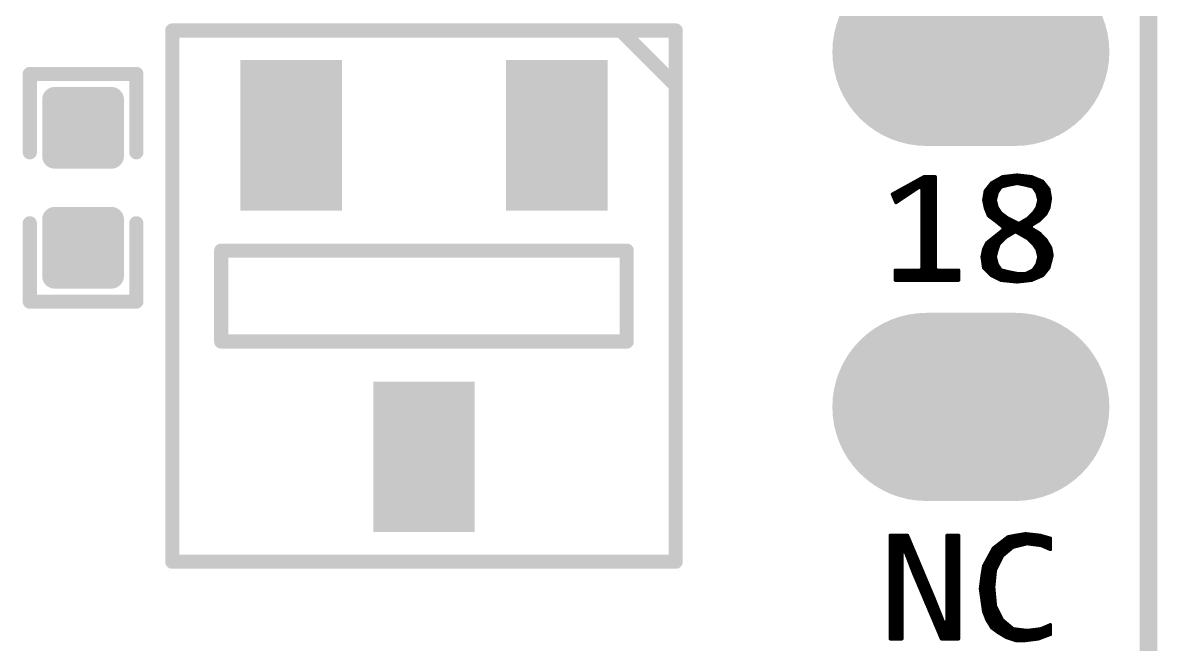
# Model space of a CAD drawing. Extents: x 138.1 to 180, y 20.3 to 82.2.
# Drawn here: x 163.06 to 171.18, y 32.5 to 36.94 of the extents above; entities that cross this region are included whole.
import ezdxf

# ---------------------------------------------------------------- set-up
doc = ezdxf.new("R2010")
doc.units = 0
doc.header["$MEASUREMENT"] = 0
doc.layers.get('0').update_dxf_attribs({"linetype": 'CONTINUOUS'})
doc.layers.add('SILKTOP_PHO', color=251, linetype='CONTINUOUS')

# ---------------------------------------------------------------- blocks, each defined once
blk = doc.blocks.new('ROUND_1')
at = {"const_width": 0.0127}
blk.add_lwpolyline([(-0.00635, 0, 1), (0.00635, 0, 1)], format="xyb", close=True, dxfattribs=at)
blk = doc.blocks.new('ROUND_33')
at = {"const_width": 0.0508}
blk.add_lwpolyline([(-0.0254, 0, 1), (0.0254, 0, 1)], format="xyb", close=True, dxfattribs=at)
blk = doc.blocks.new('RECTANGLE_233')
blk.add_solid([(0.363092, 0.538098), (0.363092, -0.538098), (-0.363092, 0.538098), (-0.363092, -0.538098)])
blk = doc.blocks.new('OBLONG_242')
at = {"const_width": 1.3462}
blk.add_lwpolyline([(0.3175, 0), (-0.3175, 0)], dxfattribs=at)
at = {"const_width": 0.6731}
for points in [[(-0.65405, 0, 1), (0.01905, 0, 1)], [(-0.01905, 0, 1), (0.65405, 0, 1)]]:
    blk.add_lwpolyline(points, format="xyb", close=True, dxfattribs=at)
blk = doc.blocks.new('ROUND_158')
at = {"const_width": 0.0889}
blk.add_lwpolyline([(-0.04445, 0, 1), (0.04445, 0, 1)], format="xyb", close=True, dxfattribs=at)

msp = doc.modelspace()

# ---------------------------------------------------------------- linework, layer by layer
for points, const_width in [([(171.1163, 26.2833), (171.1163, 63.1961)], 0.127), ([(163.2931, 35.9866), (163.2931, 36.393)], 0.1778), ([(163.2931, 36.393), (163.6995, 36.393)], 0.1778), ([(163.3185, 35.9866), (163.3185, 36.393)], 0.1778), ([(163.4963, 35.9866), (163.4963, 36.393)], 0.1778), ([(163.6741, 35.9866), (163.6741, 36.393)], 0.1778), ([(163.6995, 36.393), (163.6995, 35.9866)], 0.1778), ([(163.2931, 36.3069), (163.6995, 36.3069)], 0.1778), ([(163.2931, 36.1291), (163.6995, 36.1291)], 0.1778), ([(163.6995, 35.9866), (163.2931, 35.9866)], 0.1778), ([(163.2931, 35.1286), (163.2931, 35.535)], 0.1778), ([(163.2931, 35.535), (163.6995, 35.535)], 0.1778), ([(163.3185, 35.1286), (163.3185, 35.535)], 0.1778), ([(163.4963, 35.1286), (163.4963, 35.535)], 0.1778), ([(163.6741, 35.1286), (163.6741, 35.535)], 0.1778), ([(163.6995, 35.535), (163.6995, 35.1286)], 0.1778), ([(163.2931, 35.4179), (163.6995, 35.4179)], 0.1778), ([(163.2931, 35.2401), (163.6995, 35.2401)], 0.1778), ([(163.6995, 35.1286), (163.2931, 35.1286)], 0.1778)]:
    msp.add_lwpolyline(points, dxfattribs=dict(const_width=const_width))
at = {"layer": 'SILKTOP_PHO'}
for points, const_width in [([(171.1163, 26.2833), (171.1163, 63.1961)], 0.127), ([(164.1346, 36.886), (164.1346, 33.0862)], 0.1016), ([(167.7348, 36.886), (164.1346, 36.886)], 0.1016), ([(164.1346, 33.0862), (164.1346, 36.886)], 0.1016), ([(164.1346, 36.886), (167.7348, 36.886)], 0.1016), ([(167.3495, 36.8784), (167.7305, 36.4974)], 0.1016), ([(167.7348, 33.0862), (167.7348, 36.886)], 0.1016), ([(167.7348, 36.886), (167.7348, 33.0862)], 0.1016), ([(163.8773, 36.5751), (163.1153, 36.5751)], 0.1016), ([(163.1153, 36.5751), (163.1153, 36.0148)], 0.1016), ([(163.8773, 36.0148), (163.8773, 36.5751)], 0.1016), ([(169.5115, 35.8393), (169.2857, 35.7148)], 0.0254), ([(169.4145, 35.725), (169.4145, 35.7857)], 0.0254), ([(169.4399, 35.742), (169.4399, 35.7996)], 0.0254), ([(169.4653, 35.7588), (169.4653, 35.8136)], 0.0254), ([(169.4907, 35.7674), (169.4907, 35.8276)], 0.0254), ([(169.591, 35.8393), (169.5115, 35.8393)], 0.0254), ([(169.5161, 35.1004), (169.5161, 35.8393)], 0.0254), ([(169.5415, 35.1004), (169.5415, 35.8393)], 0.0254), ([(169.5669, 35.1004), (169.5669, 35.8393)], 0.0254), ([(169.591, 35.1832), (169.591, 35.8393)], 0.0254), ([(169.9944, 35.7943), (169.9502, 35.7389)], 0.0254), ([(170.0734, 35.8395), (169.9944, 35.7943)], 0.0254), ([(169.9987, 35.5418), (169.9987, 35.7969)], 0.0254), ([(170.0241, 35.6869), (170.0241, 35.8113)], 0.0254), ([(170.0495, 35.7494), (170.0495, 35.8258)], 0.0254), ([(170.0665, 35.7687), (170.1143, 35.7806)], 0.0254), ([(170.177, 35.851), (170.0734, 35.8395)], 0.0254), ([(170.0749, 35.7707), (170.0749, 35.8398)], 0.0254), ([(170.1003, 35.777), (170.1003, 35.8426)], 0.0254), ([(170.1143, 35.7806), (170.1148, 35.7808)], 0.0254), ([(170.1148, 35.7808), (170.1745, 35.7928)], 0.0254), ([(170.1257, 35.7829), (170.1257, 35.8454)], 0.0254), ([(170.1511, 35.788), (170.1511, 35.8482)], 0.0254), ([(170.1745, 35.7928), (170.1796, 35.7928)], 0.0254), ([(170.1765, 35.7928), (170.1765, 35.851)], 0.0254), ([(170.2812, 35.8395), (170.177, 35.851)], 0.0254), ([(170.1796, 35.7928), (170.2392, 35.7808)], 0.0254), ([(170.2019, 35.7882), (170.2019, 35.8482)], 0.0254), ([(170.2273, 35.7831), (170.2273, 35.8454)], 0.0254), ([(170.2392, 35.7808), (170.2397, 35.7806)], 0.0254), ([(170.2397, 35.7806), (170.2875, 35.7687)], 0.0254), ([(170.2527, 35.7773), (170.2527, 35.8426)], 0.0254), ([(170.2781, 35.7709), (170.2781, 35.8398)], 0.0254), ([(170.3601, 35.8057), (170.2812, 35.8395)], 0.0254), ([(170.3035, 35.7506), (170.3035, 35.8299)], 0.0254), ([(170.3289, 35.6904), (170.3289, 35.8189)], 0.0254), ([(170.3543, 35.5456), (170.3543, 35.808)], 0.0254), ([(170.4038, 35.7509), (170.3601, 35.8057)], 0.0254), ([(170.3797, 35.571), (170.3797, 35.7811)], 0.0254), ([(169.2857, 35.7148), (169.3109, 35.6559)], 0.0254), ([(169.2875, 35.7107), (169.2875, 35.7158)], 0.0254), ([(169.3109, 35.6559), (169.4772, 35.7669)], 0.0254), ([(169.3129, 35.6572), (169.3129, 35.7298)], 0.0254), ([(169.3383, 35.6742), (169.3383, 35.7438)], 0.0254), ([(169.3637, 35.6912), (169.3637, 35.7577)], 0.0254), ([(169.3891, 35.708), (169.3891, 35.7717)], 0.0254), ([(169.4772, 35.7669), (169.4971, 35.7562)], 0.0254), ([(169.4971, 35.7562), (169.4971, 35.1832)], 0.0254), ([(169.9502, 35.7389), (169.939, 35.6729)], 0.0254), ([(169.9479, 35.629), (169.9479, 35.7257)], 0.0254), ([(169.9733, 35.5609), (169.9733, 35.7681)], 0.0254), ([(170.0213, 35.6759), (170.0332, 35.7237)], 0.0254), ([(170.0332, 35.7237), (170.035, 35.7275)], 0.0254), ([(170.035, 35.7275), (170.0589, 35.7633)], 0.0254), ([(170.0589, 35.7633), (170.0665, 35.7687)], 0.0254), ([(170.2875, 35.7687), (170.2949, 35.7633)], 0.0254), ([(170.2949, 35.7633), (170.3187, 35.7275)], 0.0254), ([(170.3187, 35.7275), (170.3205, 35.7237)], 0.0254), ([(170.3205, 35.7237), (170.3325, 35.6759)], 0.0254), ([(170.4148, 35.6846), (170.4038, 35.7509)], 0.0254), ([(170.4051, 35.6264), (170.4051, 35.743)], 0.0254), ([(169.939, 35.6729), (169.9504, 35.6168)], 0.0254), ([(169.9504, 35.6168), (169.9725, 35.5614)], 0.0254), ([(170.0213, 35.6696), (170.0213, 35.6759)], 0.0254), ([(170.0332, 35.6218), (170.0213, 35.6696)], 0.0254), ([(170.0241, 35.5223), (170.0241, 35.6587)], 0.0254), ([(170.035, 35.618), (170.0332, 35.6218)], 0.0254), ([(170.0589, 35.5822), (170.035, 35.618)], 0.0254), ([(170.3187, 35.618), (170.2949, 35.5822)], 0.0254), ([(170.3205, 35.6218), (170.3187, 35.618)], 0.0254), ([(170.3325, 35.6696), (170.3205, 35.6218)], 0.0254), ([(170.3289, 35.5233), (170.3289, 35.6551)], 0.0254), ([(170.3325, 35.6759), (170.3325, 35.6696)], 0.0254), ([(170.3815, 35.5728), (170.4036, 35.617)], 0.0254), ([(170.4036, 35.617), (170.4148, 35.6846)], 0.0254), ([(163.1153, 34.9465), (163.1153, 35.5068)], 0.1016), ([(163.8773, 35.5068), (163.8773, 34.9465)], 0.1016), ([(169.9725, 35.5614), (170.0175, 35.5276)], 0.0254), ([(170.0495, 35.502), (170.0495, 35.5962)], 0.0254), ([(170.0619, 35.5789), (170.0589, 35.5822)], 0.0254), ([(170.1097, 35.5431), (170.0619, 35.5789)], 0.0254), ([(170.0749, 35.4816), (170.0749, 35.5693)], 0.0254), ([(170.1003, 35.41), (170.1003, 35.5502)], 0.0254), ([(170.1115, 35.5421), (170.1097, 35.5431)], 0.0254), ([(170.1831, 35.5063), (170.1115, 35.5421)], 0.0254), ([(170.1257, 35.4252), (170.1257, 35.535)], 0.0254), ([(170.255, 35.5423), (170.1953, 35.5065)], 0.0254), ([(170.2527, 35.3986), (170.2527, 35.5411)], 0.0254), ([(170.2575, 35.5444), (170.255, 35.5423)], 0.0254), ([(170.2933, 35.5802), (170.2575, 35.5444)], 0.0254), ([(170.2781, 35.4928), (170.2781, 35.5649)], 0.0254), ([(170.2949, 35.5822), (170.2933, 35.5802)], 0.0254), ([(170.3035, 35.5081), (170.3035, 35.5949)], 0.0254), ([(170.3363, 35.5276), (170.3815, 35.5728)], 0.0254), ([(170.0774, 35.4598), (169.9601, 35.3661)], 0.0254), ([(170.0175, 35.5276), (170.0178, 35.5274)], 0.0254), ([(170.0178, 35.5274), (170.0774, 35.4796)], 0.0254), ([(170.0749, 35.3856), (170.0749, 35.4578)], 0.0254), ([(170.0774, 35.4796), (170.0774, 35.4598)], 0.0254), ([(170.1511, 35.4405), (170.1511, 35.5223)], 0.0254), ([(170.1765, 35.442), (170.1765, 35.5096)], 0.0254), ([(170.1953, 35.5065), (170.1831, 35.5063)], 0.0254), ([(170.2019, 35.4275), (170.2019, 35.5106)], 0.0254), ([(170.2273, 35.4131), (170.2273, 35.5258)], 0.0254), ([(170.2778, 35.4926), (170.3363, 35.5276)], 0.0254), ([(170.2778, 35.4707), (170.2778, 35.4926)], 0.0254), ([(170.3363, 35.4359), (170.2778, 35.4707)], 0.0254), ([(170.2781, 35.3747), (170.2781, 35.4707)], 0.0254), ([(170.3035, 35.3447), (170.3035, 35.4555)], 0.0254), ([(169.9733, 35.154), (169.9733, 35.3765)], 0.0254), ([(169.9987, 35.1314), (169.9987, 35.3968)], 0.0254), ([(170.0241, 35.281), (170.0241, 35.4171)], 0.0254), ([(170.0485, 35.3595), (170.0962, 35.4072)], 0.0254), ([(170.0495, 35.3602), (170.0495, 35.4374)], 0.0254), ([(170.0962, 35.4072), (170.0988, 35.409)], 0.0254), ([(170.0988, 35.409), (170.1585, 35.4448)], 0.0254), ([(170.1585, 35.4448), (170.1714, 35.4451)], 0.0254), ([(170.1714, 35.4451), (170.255, 35.3973)], 0.0254), ([(170.255, 35.3973), (170.2575, 35.3953)], 0.0254), ([(170.2575, 35.3953), (170.2933, 35.3595)], 0.0254), ([(170.3289, 35.2845), (170.3289, 35.4402)], 0.0254), ([(170.3817, 35.3902), (170.3363, 35.4359)], 0.0254), ([(170.3543, 35.1314), (170.3543, 35.4176)], 0.0254), ([(170.3797, 35.1585), (170.3797, 35.3922)], 0.0254), ([(170.4158, 35.3338), (170.3817, 35.3902)], 0.0254), ([(164.4846, 35.3112), (164.4846, 34.661)], 0.1016), ([(167.3848, 35.3112), (164.4846, 35.3112)], 0.1016), ([(167.3848, 34.661), (167.3848, 35.3112)], 0.1016), ([(169.9383, 35.3224), (169.9271, 35.2665)], 0.0254), ([(169.9601, 35.3661), (169.9383, 35.3224)], 0.0254), ([(169.9479, 35.1794), (169.9479, 35.3414)], 0.0254), ([(170.0213, 35.2698), (170.0332, 35.3176)], 0.0254), ([(170.0332, 35.3176), (170.0335, 35.3186)], 0.0254), ([(170.0335, 35.3186), (170.0454, 35.3544)], 0.0254), ([(170.0454, 35.3544), (170.0485, 35.3595)], 0.0254), ([(170.2933, 35.3595), (170.2949, 35.3574)], 0.0254), ([(170.2949, 35.3574), (170.3187, 35.3216)], 0.0254), ([(170.3187, 35.3216), (170.3205, 35.3176)], 0.0254), ([(170.3205, 35.3176), (170.3325, 35.2698)], 0.0254), ([(170.4051, 35.1931), (170.4051, 35.3513)], 0.0254), ([(170.4267, 35.2789), (170.4158, 35.3338)], 0.0254), ([(169.9271, 35.2665), (169.9383, 35.1893)], 0.0254), ([(170.0213, 35.2637), (170.0213, 35.2698)], 0.0254), ([(170.0332, 35.216), (170.0213, 35.2637)], 0.0254), ([(170.0241, 35.1187), (170.0241, 35.2525)], 0.0254), ([(170.035, 35.2119), (170.0332, 35.216)], 0.0254), ([(170.0589, 35.1761), (170.035, 35.2119)], 0.0254), ([(170.3187, 35.2119), (170.2949, 35.1761)], 0.0254), ([(170.3205, 35.216), (170.3187, 35.2119)], 0.0254), ([(170.3325, 35.2637), (170.3205, 35.216)], 0.0254), ([(170.3289, 35.1204), (170.3289, 35.2492)], 0.0254), ([(170.3325, 35.2698), (170.3325, 35.2637)], 0.0254), ([(170.4041, 35.189), (170.4267, 35.2789)], 0.0254), ([(169.4844, 35.1705), (169.306, 35.1705)], 0.0254), ([(169.306, 35.1705), (169.306, 35.1004)], 0.0254), ([(169.3129, 35.1004), (169.3129, 35.1705)], 0.0254), ([(169.3383, 35.1004), (169.3383, 35.1705)], 0.0254), ([(169.3637, 35.1004), (169.3637, 35.1705)], 0.0254), ([(169.3891, 35.1004), (169.3891, 35.1705)], 0.0254), ([(169.4145, 35.1004), (169.4145, 35.1705)], 0.0254), ([(169.4399, 35.1004), (169.4399, 35.1705)], 0.0254), ([(169.4653, 35.1004), (169.4653, 35.1705)], 0.0254), ([(169.4971, 35.1832), (169.4844, 35.1705)], 0.0254), ([(169.4907, 35.1004), (169.4907, 35.1723)], 0.0254), ([(169.6037, 35.1705), (169.591, 35.1832)], 0.0254), ([(169.5923, 35.1004), (169.5923, 35.1779)], 0.0254), ([(169.7582, 35.1705), (169.6037, 35.1705)], 0.0254), ([(169.6177, 35.1004), (169.6177, 35.1705)], 0.0254), ([(169.6431, 35.1004), (169.6431, 35.1705)], 0.0254), ([(169.6685, 35.1004), (169.6685, 35.1705)], 0.0254), ([(169.6939, 35.1004), (169.6939, 35.1705)], 0.0254), ([(169.7193, 35.1004), (169.7193, 35.1705)], 0.0254), ([(169.7447, 35.1004), (169.7447, 35.1705)], 0.0254), ([(169.7582, 35.1004), (169.7582, 35.1705)], 0.0254), ([(169.9383, 35.1893), (169.9934, 35.1339)], 0.0254), ([(169.9934, 35.1339), (170.0612, 35.1001)], 0.0254), ([(170.0495, 35.106), (170.0495, 35.1903)], 0.0254), ([(170.0665, 35.171), (170.0589, 35.1761)], 0.0254), ([(170.1143, 35.1591), (170.0665, 35.171)], 0.0254), ([(170.0749, 35.0986), (170.0749, 35.1687)], 0.0254), ([(170.1003, 35.0961), (170.1003, 35.1624)], 0.0254), ([(170.1148, 35.1588), (170.1143, 35.1591)], 0.0254), ([(170.1745, 35.1469), (170.1148, 35.1588)], 0.0254), ([(170.1257, 35.0935), (170.1257, 35.1565)], 0.0254), ([(170.1511, 35.091), (170.1511, 35.1514)], 0.0254), ([(170.177, 35.1466), (170.1745, 35.1469)], 0.0254), ([(170.1765, 35.0884), (170.1765, 35.1466)], 0.0254), ([(170.2367, 35.1466), (170.177, 35.1466)], 0.0254), ([(170.2019, 35.0912), (170.2019, 35.1466)], 0.0254), ([(170.2273, 35.094), (170.2273, 35.1466)], 0.0254), ([(170.2423, 35.1479), (170.2367, 35.1466)], 0.0254), ([(170.29, 35.1718), (170.2423, 35.1479)], 0.0254), ([(170.2527, 35.0968), (170.2527, 35.1532)], 0.0254), ([(170.2781, 35.0999), (170.2781, 35.1659)], 0.0254), ([(170.2812, 35.1001), (170.3601, 35.1339)], 0.0254), ([(170.2949, 35.1761), (170.29, 35.1718)], 0.0254), ([(170.3035, 35.1098), (170.3035, 35.189)], 0.0254), ([(170.3601, 35.1339), (170.4041, 35.189)], 0.0254), ([(169.306, 35.1004), (169.7582, 35.1004)], 0.0254), ([(170.0612, 35.1001), (170.1768, 35.0884)], 0.0254), ([(170.1768, 35.0884), (170.2812, 35.1001)], 0.0254), ([(163.8773, 34.9465), (163.1153, 34.9465)], 0.1016), ([(164.4846, 34.661), (167.3848, 34.661)], 0.1016), ([(169.3924, 33.2739), (169.2702, 33.2739)], 0.0254), ([(169.2702, 33.2739), (169.2702, 32.535)], 0.0254), ([(169.2875, 32.535), (169.2875, 33.2739)], 0.0254), ([(169.3129, 32.535), (169.3129, 33.2739)], 0.0254), ([(169.3383, 32.535), (169.3383, 33.2739)], 0.0254), ([(169.3637, 33.1677), (169.3637, 33.2739)], 0.0254), ([(169.3891, 33.1278), (169.3891, 33.2739)], 0.0254), ([(169.5801, 32.8278), (169.3924, 33.2739)], 0.0254), ([(169.7582, 33.2739), (169.6761, 33.2739)], 0.0254), ([(169.6761, 33.2739), (169.6761, 32.6536)], 0.0254), ([(169.6939, 32.535), (169.6939, 33.2739)], 0.0254), ([(169.7193, 32.535), (169.7193, 33.2739)], 0.0254), ([(169.7447, 32.535), (169.7447, 33.2739)], 0.0254), ([(169.7582, 32.535), (169.7582, 33.2739)], 0.0254), ([(170.1107, 33.2627), (170.0076, 33.1824)], 0.0254), ([(170.1674, 33.2739), (170.1107, 33.2627)], 0.0254), ([(170.1257, 33.1728), (170.1257, 33.2657)], 0.0254), ([(170.1511, 33.1916), (170.1511, 33.2708)], 0.0254), ([(170.237, 33.2856), (170.1674, 33.2739)], 0.0254), ([(170.1765, 33.1979), (170.1765, 33.2754)], 0.0254), ([(170.2019, 33.2043), (170.2019, 33.2797)], 0.0254), ([(170.2273, 33.2106), (170.2273, 33.284)], 0.0254), ([(170.3416, 33.2739), (170.237, 33.2856)], 0.0254), ([(170.2527, 33.2152), (170.2527, 33.2838)], 0.0254), ([(170.2781, 33.2119), (170.2781, 33.281)], 0.0254), ([(170.3035, 33.2088), (170.3035, 33.2782)], 0.0254), ([(170.3289, 33.2055), (170.3289, 33.2754)], 0.0254), ([(170.415, 33.253), (170.3416, 33.2739)], 0.0254), ([(170.3543, 33.2005), (170.3543, 33.2703)], 0.0254), ([(170.3797, 33.1895), (170.3797, 33.2629)], 0.0254), ([(169.4145, 33.0618), (169.4145, 33.2213)], 0.0254), ([(170.0076, 33.1824), (169.9383, 33.0554)], 0.0254), ([(170.0241, 33.0331), (170.0241, 33.1954)], 0.0254), ([(170.0495, 33.0839), (170.0495, 33.2149)], 0.0254), ([(170.0734, 33.1291), (170.145, 33.1888)], 0.0254), ([(170.0749, 33.1304), (170.0749, 33.2348)], 0.0254), ([(170.1003, 33.1514), (170.1003, 33.2546)], 0.0254), ([(170.145, 33.1888), (170.1501, 33.1913)], 0.0254), ([(170.1501, 33.1913), (170.2456, 33.2152)], 0.0254), ([(170.2456, 33.2152), (170.2502, 33.2154)], 0.0254), ([(170.2502, 33.2154), (170.3457, 33.2035)], 0.0254), ([(170.3457, 33.2035), (170.3492, 33.2025)], 0.0254), ([(170.3492, 33.2025), (170.415, 33.1743)], 0.0254), ([(170.4051, 33.1786), (170.4051, 33.2558)], 0.0254), ([(170.415, 33.1743), (170.415, 33.253)], 0.0254), ([(164.1346, 33.0862), (167.7348, 33.0862)], 0.1016), ([(167.7348, 33.0862), (164.1346, 33.0862)], 0.1016), ([(169.3523, 33.155), (169.3769, 33.1596)], 0.0254), ([(169.3523, 32.535), (169.3523, 33.155)], 0.0254), ([(169.3769, 33.1596), (169.4366, 33.0046)], 0.0254), ([(169.4399, 32.9965), (169.4399, 33.1608)], 0.0254), ([(169.4653, 32.9368), (169.4653, 33.1006)], 0.0254), ([(169.9733, 32.6516), (169.9733, 33.1194)], 0.0254), ([(169.9987, 32.6122), (169.9987, 33.1659)], 0.0254), ([(170.0223, 33.0295), (170.0701, 33.125)], 0.0254), ([(170.0701, 33.125), (170.0734, 33.1291)], 0.0254), ([(169.4907, 32.8771), (169.4907, 33.0402)], 0.0254), ([(169.9383, 33.0554), (169.9268, 32.9861)], 0.0254), ([(169.9479, 32.7052), (169.9479, 33.073)], 0.0254), ([(170.0091, 32.9056), (170.0211, 33.0249)], 0.0254), ([(170.0211, 33.0249), (170.0223, 33.0295)], 0.0254), ([(169.4366, 33.0046), (169.636, 32.535)], 0.0254), ([(169.5161, 32.8174), (169.5161, 32.98)], 0.0254), ([(169.9268, 32.9861), (169.9151, 32.8926)], 0.0254), ([(169.9225, 32.8408), (169.9225, 32.9515)], 0.0254), ([(169.5415, 32.7575), (169.5415, 32.9195)], 0.0254), ([(169.5669, 32.6978), (169.5669, 32.8593)], 0.0254), ([(169.9151, 32.8926), (169.9385, 32.7285)], 0.0254), ([(170.0091, 32.9043), (170.0091, 32.9056)], 0.0254), ([(170.0091, 32.9033), (170.0091, 32.9043)], 0.0254), ([(170.0211, 32.772), (170.0091, 32.9033)], 0.0254), ([(169.6517, 32.649), (169.5801, 32.8278)], 0.0254), ([(169.5923, 32.6381), (169.5923, 32.7974)], 0.0254), ([(169.6177, 32.5782), (169.6177, 32.7339)], 0.0254), ([(169.9385, 32.7285), (169.9614, 32.6711)], 0.0254), ([(170.0223, 32.7674), (170.0211, 32.772)], 0.0254), ([(170.0701, 32.6719), (170.0223, 32.7674)], 0.0254), ([(170.0241, 32.5931), (170.0241, 32.7638)], 0.0254), ([(170.0495, 32.5754), (170.0495, 32.713)], 0.0254), ([(169.6431, 32.535), (169.6431, 32.6704)], 0.0254), ([(169.6761, 32.6536), (169.6517, 32.649)], 0.0254), ([(169.6685, 32.535), (169.6685, 32.6419)], 0.0254), ([(169.9614, 32.6711), (169.9954, 32.6145)], 0.0254), ([(169.9954, 32.6145), (170.0409, 32.5807)], 0.0254), ([(170.0734, 32.6678), (170.0701, 32.6719)], 0.0254), ([(170.145, 32.6081), (170.0734, 32.6678)], 0.0254), ([(170.0749, 32.5601), (170.0749, 32.6663)], 0.0254), ([(170.1003, 32.5454), (170.1003, 32.6452)], 0.0254), ([(170.1257, 32.5368), (170.1257, 32.6241)], 0.0254), ([(170.415, 32.6343), (170.3492, 32.6061)], 0.0254), ([(170.3797, 32.5538), (170.3797, 32.6193)], 0.0254), ([(170.4051, 32.5632), (170.4051, 32.6302)], 0.0254), ([(170.415, 32.567), (170.415, 32.6343)], 0.0254), ([(169.2702, 32.535), (169.3523, 32.535)], 0.0254), ([(169.636, 32.535), (169.7582, 32.535)], 0.0254), ([(170.0409, 32.5807), (170.0988, 32.5459)], 0.0254), ([(170.0988, 32.5459), (170.1671, 32.523)], 0.0254), ([(170.1514, 32.6051), (170.145, 32.6081)], 0.0254), ([(170.1511, 32.5284), (170.1511, 32.6053)], 0.0254), ([(170.2471, 32.5931), (170.1514, 32.6051)], 0.0254), ([(170.1765, 32.523), (170.1765, 32.602)], 0.0254), ([(170.2019, 32.523), (170.2019, 32.599)], 0.0254), ([(170.2273, 32.523), (170.2273, 32.5957)], 0.0254), ([(170.2359, 32.523), (170.3292, 32.5347)], 0.0254), ([(170.2502, 32.5931), (170.2471, 32.5931)], 0.0254), ([(170.3457, 32.6051), (170.2502, 32.5931)], 0.0254), ([(170.2527, 32.5251), (170.2527, 32.5937)], 0.0254), ([(170.2781, 32.5284), (170.2781, 32.5967)], 0.0254), ([(170.3035, 32.5314), (170.3035, 32.6)], 0.0254), ([(170.3289, 32.5347), (170.3289, 32.6031)], 0.0254), ([(170.3292, 32.5347), (170.415, 32.567)], 0.0254), ([(170.3492, 32.6061), (170.3457, 32.6051)], 0.0254), ([(170.3543, 32.5441), (170.3543, 32.6084)], 0.0254), ([(170.1671, 32.523), (170.2359, 32.523)], 0.0254)]:
    msp.add_lwpolyline(points, dxfattribs=dict(at, const_width=const_width))

# ---------------------------------------------------------------- block references
for name, p in [('OBLONG_242', (169.8463, 36.7333)), ('RECTANGLE_233', (164.9847, 36.1362)), ('RECTANGLE_233', (166.8847, 36.1362)), ('ROUND_158', (163.2931, 36.393)), ('ROUND_158', (163.3185, 36.393)), ('ROUND_158', (163.4963, 36.393)), ('ROUND_158', (163.6741, 36.393)), ('ROUND_158', (163.6995, 36.393)), ('ROUND_158', (163.2931, 36.3069)), ('ROUND_158', (163.6995, 36.3069)), ('ROUND_158', (163.2931, 36.1291)), ('ROUND_158', (163.6995, 36.1291)), ('ROUND_158', (163.2931, 35.9866)), ('ROUND_158', (163.2931, 35.9866)), ('ROUND_158', (163.3185, 35.9866)), ('ROUND_158', (163.4963, 35.9866)), ('ROUND_158', (163.6741, 35.9866)), ('ROUND_158', (163.6995, 35.9866)), ('ROUND_158', (163.2931, 35.535)), ('ROUND_158', (163.3185, 35.535)), ('ROUND_158', (163.4963, 35.535)), ('ROUND_158', (163.6741, 35.535)), ('ROUND_158', (163.6995, 35.535)), ('ROUND_158', (163.2931, 35.4179)), ('ROUND_158', (163.6995, 35.4179)), ('ROUND_158', (163.2931, 35.2401)), ('ROUND_158', (163.6995, 35.2401)), ('ROUND_158', (163.2931, 35.1286)), ('ROUND_158', (163.2931, 35.1286)), ('ROUND_158', (163.3185, 35.1286)), ('ROUND_158', (163.4963, 35.1286)), ('ROUND_158', (163.6741, 35.1286)), ('ROUND_158', (163.6995, 35.1286)), ('OBLONG_242', (169.8463, 34.1933)), ('RECTANGLE_233', (165.9347, 33.836))]:
    msp.add_blockref(name, p)
for name, p in [('ROUND_33', (164.1346, 36.886)), ('ROUND_33', (164.1346, 36.886)), ('ROUND_33', (164.1346, 36.886)), ('ROUND_33', (167.3495, 36.8784)), ('ROUND_33', (167.7348, 36.886)), ('ROUND_33', (167.7348, 36.886)), ('ROUND_33', (167.7348, 36.886)), ('ROUND_33', (163.1153, 36.5751)), ('ROUND_33', (163.8773, 36.5751)), ('ROUND_33', (167.7305, 36.4974)), ('ROUND_33', (163.1153, 36.0148)), ('ROUND_33', (163.8773, 36.0148)), ('ROUND_1', (169.4145, 35.7857)), ('ROUND_1', (169.4399, 35.7996)), ('ROUND_1', (169.4653, 35.8136)), ('ROUND_1', (169.4907, 35.8276)), ('ROUND_1', (169.5115, 35.8393)), ('ROUND_1', (169.5161, 35.8393)), ('ROUND_1', (169.5415, 35.8393)), ('ROUND_1', (169.5669, 35.8393)), ('ROUND_1', (169.591, 35.8393)), ('ROUND_1', (169.9944, 35.7943)), ('ROUND_1', (169.9987, 35.7969)), ('ROUND_1', (170.0241, 35.8113)), ('ROUND_1', (170.0495, 35.8258)), ('ROUND_1', (170.0734, 35.8395)), ('ROUND_1', (170.0749, 35.8398)), ('ROUND_1', (170.1003, 35.8426)), ('ROUND_1', (170.1003, 35.777)), ('ROUND_1', (170.1143, 35.7806)), ('ROUND_1', (170.1148, 35.7808)), ('ROUND_1', (170.1257, 35.8454)), ('ROUND_1', (170.1257, 35.7829)), ('ROUND_1', (170.1511, 35.8482)), ('ROUND_1', (170.1511, 35.788)), ('ROUND_1', (170.1745, 35.7928)), ('ROUND_1', (170.1765, 35.851)), ('ROUND_1', (170.1765, 35.7928)), ('ROUND_1', (170.177, 35.851)), ('ROUND_1', (170.1796, 35.7928)), ('ROUND_1', (170.2019, 35.8482)), ('ROUND_1', (170.2019, 35.7882)), ('ROUND_1', (170.2273, 35.8454)), ('ROUND_1', (170.2273, 35.7831)), ('ROUND_1', (170.2392, 35.7808)), ('ROUND_1', (170.2397, 35.7806)), ('ROUND_1', (170.2527, 35.8426)), ('ROUND_1', (170.2527, 35.7773)), ('ROUND_1', (170.2781, 35.8398)), ('ROUND_1', (170.2812, 35.8395)), ('ROUND_1', (170.3035, 35.8299)), ('ROUND_1', (170.3289, 35.8189)), ('ROUND_1', (170.3543, 35.808)), ('ROUND_1', (170.3601, 35.8057)), ('ROUND_1', (170.3601, 35.8057)), ('ROUND_1', (170.3797, 35.7811)), ('ROUND_1', (169.2857, 35.7148)), ('ROUND_1', (169.2875, 35.7158)), ('ROUND_1', (169.2875, 35.7107)), ('ROUND_1', (169.3129, 35.7298)), ('ROUND_1', (169.3383, 35.7438)), ('ROUND_1', (169.3637, 35.7577)), ('ROUND_1', (169.3891, 35.7717)), ('ROUND_1', (169.3891, 35.708)), ('ROUND_1', (169.4145, 35.725)), ('ROUND_1', (169.4399, 35.742)), ('ROUND_1', (169.4653, 35.7588)), ('ROUND_1', (169.4772, 35.7669)), ('ROUND_1', (169.4907, 35.7674)), ('ROUND_1', (169.4971, 35.7562)), ('ROUND_1', (169.9479, 35.7257)), ('ROUND_1', (169.9502, 35.7389)), ('ROUND_1', (169.9733, 35.7681)), ('ROUND_1', (170.0332, 35.7237)), ('ROUND_1', (170.035, 35.7275)), ('ROUND_1', (170.0495, 35.7494)), ('ROUND_1', (170.0589, 35.7633)), ('ROUND_1', (170.0665, 35.7687)), ('ROUND_1', (170.0749, 35.7707)), ('ROUND_1', (170.2781, 35.7709)), ('ROUND_1', (170.2875, 35.7687)), ('ROUND_1', (170.2949, 35.7633)), ('ROUND_1', (170.3035, 35.7506)), ('ROUND_1', (170.3187, 35.7275)), ('ROUND_1', (170.3205, 35.7237)), ('ROUND_1', (170.4038, 35.7509)), ('ROUND_1', (170.4051, 35.743)), ('ROUND_1', (169.3109, 35.6559)), ('ROUND_1', (169.3129, 35.6572)), ('ROUND_1', (169.3383, 35.6742)), ('ROUND_1', (169.3637, 35.6912)), ('ROUND_1', (169.939, 35.6729)), ('ROUND_1', (169.9479, 35.629)), ('ROUND_1', (169.9504, 35.6168)), ('ROUND_1', (170.0213, 35.6759)), ('ROUND_1', (170.0213, 35.6696)), ('ROUND_1', (170.0241, 35.6869)), ('ROUND_1', (170.0241, 35.6587)), ('ROUND_1', (170.0332, 35.6218)), ('ROUND_1', (170.035, 35.618)), ('ROUND_1', (170.3187, 35.618)), ('ROUND_1', (170.3205, 35.6218)), ('ROUND_1', (170.3289, 35.6904)), ('ROUND_1', (170.3289, 35.6551)), ('ROUND_1', (170.3325, 35.6759)), ('ROUND_1', (170.3325, 35.6696)), ('ROUND_1', (170.3325, 35.6696)), ('ROUND_1', (170.4036, 35.617)), ('ROUND_1', (170.4051, 35.6264)), ('ROUND_1', (170.4148, 35.6846)), ('ROUND_33', (163.1153, 35.5068)), ('ROUND_33', (163.8773, 35.5068)), ('ROUND_1', (169.9725, 35.5614)), ('ROUND_1', (169.9733, 35.5609)), ('ROUND_1', (169.9987, 35.5418)), ('ROUND_1', (170.0495, 35.5962)), ('ROUND_1', (170.0589, 35.5822)), ('ROUND_1', (170.0619, 35.5789)), ('ROUND_1', (170.0749, 35.5693)), ('ROUND_1', (170.1003, 35.5502)), ('ROUND_1', (170.1097, 35.5431)), ('ROUND_1', (170.1115, 35.5421)), ('ROUND_1', (170.1257, 35.535)), ('ROUND_1', (170.2527, 35.5411)), ('ROUND_1', (170.255, 35.5423)), ('ROUND_1', (170.2575, 35.5444)), ('ROUND_1', (170.2781, 35.5649)), ('ROUND_1', (170.2933, 35.5802)), ('ROUND_1', (170.2949, 35.5822)), ('ROUND_1', (170.3035, 35.5949)), ('ROUND_1', (170.3543, 35.5456)), ('ROUND_1', (170.3797, 35.571)), ('ROUND_1', (170.3815, 35.5728)), ('ROUND_1', (170.0175, 35.5276)), ('ROUND_1', (170.0178, 35.5274)), ('ROUND_1', (170.0241, 35.5223)), ('ROUND_1', (170.0495, 35.502)), ('ROUND_1', (170.0749, 35.4816)), ('ROUND_1', (170.0749, 35.4578)), ('ROUND_1', (170.0774, 35.4796)), ('ROUND_1', (170.0774, 35.4598)), ('ROUND_1', (170.1511, 35.5223)), ('ROUND_1', (170.1765, 35.5096)), ('ROUND_1', (170.1831, 35.5063)), ('ROUND_1', (170.1953, 35.5065)), ('ROUND_1', (170.2019, 35.5106)), ('ROUND_1', (170.2273, 35.5258)), ('ROUND_1', (170.2778, 35.4926)), ('ROUND_1', (170.2778, 35.4707)), ('ROUND_1', (170.2781, 35.4928)), ('ROUND_1', (170.2781, 35.4707)), ('ROUND_1', (170.3035, 35.5081)), ('ROUND_1', (170.3035, 35.4555)), ('ROUND_1', (170.3289, 35.5233)), ('ROUND_1', (170.3363, 35.5276)), ('ROUND_1', (169.9733, 35.3765)), ('ROUND_1', (169.9987, 35.3968)), ('ROUND_1', (170.0241, 35.4171)), ('ROUND_1', (170.0495, 35.4374)), ('ROUND_1', (170.0749, 35.3856)), ('ROUND_1', (170.0962, 35.4072)), ('ROUND_1', (170.0988, 35.409)), ('ROUND_1', (170.1003, 35.41)), ('ROUND_1', (170.1257, 35.4252)), ('ROUND_1', (170.1511, 35.4405)), ('ROUND_1', (170.1585, 35.4448)), ('ROUND_1', (170.1714, 35.4451)), ('ROUND_1', (170.1765, 35.442)), ('ROUND_1', (170.2019, 35.4275)), ('ROUND_1', (170.2273, 35.4131)), ('ROUND_1', (170.2527, 35.3986)), ('ROUND_1', (170.255, 35.3973)), ('ROUND_1', (170.2575, 35.3953)), ('ROUND_1', (170.2781, 35.3747)), ('ROUND_1', (170.3289, 35.4402)), ('ROUND_1', (170.3363, 35.4359)), ('ROUND_1', (170.3543, 35.4176)), ('ROUND_1', (170.3797, 35.3922)), ('ROUND_1', (170.3817, 35.3902)), ('ROUND_33', (164.4846, 35.3112)), ('ROUND_33', (164.4846, 35.3112)), ('ROUND_33', (167.3848, 35.3112)), ('ROUND_1', (169.9383, 35.3224)), ('ROUND_1', (169.9479, 35.3414)), ('ROUND_1', (169.9601, 35.3661)), ('ROUND_1', (170.0332, 35.3176)), ('ROUND_1', (170.0335, 35.3186)), ('ROUND_1', (170.0454, 35.3544)), ('ROUND_1', (170.0485, 35.3595)), ('ROUND_1', (170.0495, 35.3602)), ('ROUND_1', (170.2933, 35.3595)), ('ROUND_1', (170.2949, 35.3574)), ('ROUND_1', (170.3035, 35.3447)), ('ROUND_1', (170.3187, 35.3216)), ('ROUND_1', (170.3205, 35.3176)), ('ROUND_1', (170.4051, 35.3513)), ('ROUND_1', (170.4158, 35.3338)), ('ROUND_1', (169.9271, 35.2665)), ('ROUND_1', (170.0213, 35.2698)), ('ROUND_1', (170.0213, 35.2637)), ('ROUND_1', (170.0241, 35.281)), ('ROUND_1', (170.0241, 35.2525)), ('ROUND_1', (170.0332, 35.216)), ('ROUND_1', (170.035, 35.2119)), ('ROUND_1', (170.3187, 35.2119)), ('ROUND_1', (170.3205, 35.216)), ('ROUND_1', (170.3289, 35.2845)), ('ROUND_1', (170.3289, 35.2492)), ('ROUND_1', (170.3325, 35.2698)), ('ROUND_1', (170.3325, 35.2637)), ('ROUND_1', (170.3325, 35.2637)), ('ROUND_1', (170.4267, 35.2789)), ('ROUND_1', (170.4267, 35.2789)), ('ROUND_1', (169.306, 35.1705)), ('ROUND_1', (169.3129, 35.1705)), ('ROUND_1', (169.3383, 35.1705)), ('ROUND_1', (169.3637, 35.1705)), ('ROUND_1', (169.3891, 35.1705)), ('ROUND_1', (169.4145, 35.1705)), ('ROUND_1', (169.4399, 35.1705)), ('ROUND_1', (169.4653, 35.1705)), ('ROUND_1', (169.4844, 35.1705)), ('ROUND_1', (169.4907, 35.1723)), ('ROUND_1', (169.4971, 35.1832)), ('ROUND_1', (169.591, 35.1832)), ('ROUND_1', (169.5923, 35.1779)), ('ROUND_1', (169.6037, 35.1705)), ('ROUND_1', (169.6177, 35.1705)), ('ROUND_1', (169.6431, 35.1705)), ('ROUND_1', (169.6685, 35.1705)), ('ROUND_1', (169.6939, 35.1705)), ('ROUND_1', (169.7193, 35.1705)), ('ROUND_1', (169.7447, 35.1705)), ('ROUND_1', (169.7582, 35.1705)), ('ROUND_1', (169.7582, 35.1705)), ('ROUND_1', (169.9383, 35.1893)), ('ROUND_1', (169.9479, 35.1794)), ('ROUND_1', (169.9733, 35.154)), ('ROUND_1', (169.9934, 35.1339)), ('ROUND_1', (169.9987, 35.1314)), ('ROUND_1', (170.0495, 35.1903)), ('ROUND_1', (170.0589, 35.1761)), ('ROUND_1', (170.0665, 35.171)), ('ROUND_1', (170.0749, 35.1687)), ('ROUND_1', (170.1003, 35.1624)), ('ROUND_1', (170.1143, 35.1591)), ('ROUND_1', (170.1148, 35.1588)), ('ROUND_1', (170.1257, 35.1565)), ('ROUND_1', (170.1511, 35.1514)), ('ROUND_1', (170.1745, 35.1469)), ('ROUND_1', (170.1765, 35.1466)), ('ROUND_1', (170.177, 35.1466)), ('ROUND_1', (170.2019, 35.1466)), ('ROUND_1', (170.2273, 35.1466)), ('ROUND_1', (170.2367, 35.1466)), ('ROUND_1', (170.2423, 35.1479)), ('ROUND_1', (170.2527, 35.1532)), ('ROUND_1', (170.2781, 35.1659)), ('ROUND_1', (170.29, 35.1718)), ('ROUND_1', (170.2949, 35.1761)), ('ROUND_1', (170.3035, 35.189)), ('ROUND_1', (170.3543, 35.1314)), ('ROUND_1', (170.3601, 35.1339)), ('ROUND_1', (170.3797, 35.1585)), ('ROUND_1', (170.4041, 35.189)), ('ROUND_1', (170.4051, 35.1931)), ('ROUND_1', (169.306, 35.1004)), ('ROUND_1', (169.3129, 35.1004)), ('ROUND_1', (169.3383, 35.1004)), ('ROUND_1', (169.3637, 35.1004)), ('ROUND_1', (169.3891, 35.1004)), ('ROUND_1', (169.4145, 35.1004)), ('ROUND_1', (169.4399, 35.1004)), ('ROUND_1', (169.4653, 35.1004)), ('ROUND_1', (169.4907, 35.1004)), ('ROUND_1', (169.5161, 35.1004)), ('ROUND_1', (169.5415, 35.1004)), ('ROUND_1', (169.5669, 35.1004)), ('ROUND_1', (169.5923, 35.1004)), ('ROUND_1', (169.6177, 35.1004)), ('ROUND_1', (169.6431, 35.1004)), ('ROUND_1', (169.6685, 35.1004)), ('ROUND_1', (169.6939, 35.1004)), ('ROUND_1', (169.7193, 35.1004)), ('ROUND_1', (169.7447, 35.1004)), ('ROUND_1', (169.7582, 35.1004)), ('ROUND_1', (170.0241, 35.1187)), ('ROUND_1', (170.0495, 35.106)), ('ROUND_1', (170.0612, 35.1001)), ('ROUND_1', (170.0749, 35.0986)), ('ROUND_1', (170.1003, 35.0961)), ('ROUND_1', (170.1257, 35.0935)), ('ROUND_1', (170.1511, 35.091)), ('ROUND_1', (170.1765, 35.0884)), ('ROUND_1', (170.1768, 35.0884)), ('ROUND_1', (170.2019, 35.0912)), ('ROUND_1', (170.2273, 35.094)), ('ROUND_1', (170.2527, 35.0968)), ('ROUND_1', (170.2781, 35.0999)), ('ROUND_1', (170.2812, 35.1001)), ('ROUND_1', (170.3035, 35.1098)), ('ROUND_1', (170.3289, 35.1204)), ('ROUND_33', (163.1153, 34.9465)), ('ROUND_33', (163.8773, 34.9465)), ('ROUND_33', (164.4846, 34.661)), ('ROUND_33', (167.3848, 34.661)), ('ROUND_1', (169.2702, 33.2739)), ('ROUND_1', (169.2875, 33.2739)), ('ROUND_1', (169.3129, 33.2739)), ('ROUND_1', (169.3383, 33.2739)), ('ROUND_1', (169.3637, 33.2739)), ('ROUND_1', (169.3891, 33.2739)), ('ROUND_1', (169.3924, 33.2739)), ('ROUND_1', (169.6761, 33.2739)), ('ROUND_1', (169.6939, 33.2739)), ('ROUND_1', (169.7193, 33.2739)), ('ROUND_1', (169.7447, 33.2739)), ('ROUND_1', (169.7582, 33.2739)), ('ROUND_1', (169.7582, 33.2739)), ('ROUND_1', (170.1107, 33.2627)), ('ROUND_1', (170.1257, 33.2657)), ('ROUND_1', (170.1511, 33.2708)), ('ROUND_1', (170.1674, 33.2739)), ('ROUND_1', (170.1765, 33.2754)), ('ROUND_1', (170.2019, 33.2797)), ('ROUND_1', (170.2273, 33.284)), ('ROUND_1', (170.237, 33.2856)), ('ROUND_1', (170.2527, 33.2838)), ('ROUND_1', (170.2781, 33.281)), ('ROUND_1', (170.3035, 33.2782)), ('ROUND_1', (170.3289, 33.2754)), ('ROUND_1', (170.3416, 33.2739)), ('ROUND_1', (170.3543, 33.2703)), ('ROUND_1', (170.3797, 33.2629)), ('ROUND_1', (169.4145, 33.2213)), ('ROUND_1', (170.0076, 33.1824)), ('ROUND_1', (170.0241, 33.1954)), ('ROUND_1', (170.0495, 33.2149)), ('ROUND_1', (170.0749, 33.2348)), ('ROUND_1', (170.1003, 33.2546)), ('ROUND_1', (170.145, 33.1888)), ('ROUND_1', (170.1501, 33.1913)), ('ROUND_1', (170.1511, 33.1916)), ('ROUND_1', (170.1765, 33.1979)), ('ROUND_1', (170.2019, 33.2043)), ('ROUND_1', (170.2273, 33.2106)), ('ROUND_1', (170.2456, 33.2152)), ('ROUND_1', (170.2502, 33.2154)), ('ROUND_1', (170.2527, 33.2152)), ('ROUND_1', (170.2781, 33.2119)), ('ROUND_1', (170.3035, 33.2088)), ('ROUND_1', (170.3289, 33.2055)), ('ROUND_1', (170.3457, 33.2035)), ('ROUND_1', (170.3492, 33.2025)), ('ROUND_1', (170.3543, 33.2005)), ('ROUND_1', (170.3797, 33.1895)), ('ROUND_1', (170.4051, 33.2558)), ('ROUND_1', (170.415, 33.253)), ('ROUND_1', (170.415, 33.253)), ('ROUND_33', (164.1346, 33.0862)), ('ROUND_33', (164.1346, 33.0862)), ('ROUND_33', (167.7348, 33.0862)), ('ROUND_33', (167.7348, 33.0862)), ('ROUND_1', (169.3523, 33.155)), ('ROUND_1', (169.3637, 33.1677)), ('ROUND_1', (169.3769, 33.1596)), ('ROUND_1', (169.3891, 33.1278)), ('ROUND_1', (169.4399, 33.1608)), ('ROUND_1', (169.4653, 33.1006)), ('ROUND_1', (169.9733, 33.1194)), ('ROUND_1', (169.9987, 33.1659)), ('ROUND_1', (170.0701, 33.125)), ('ROUND_1', (170.0734, 33.1291)), ('ROUND_1', (170.0749, 33.1304)), ('ROUND_1', (170.1003, 33.1514)), ('ROUND_1', (170.1257, 33.1728)), ('ROUND_1', (170.4051, 33.1786)), ('ROUND_1', (170.415, 33.1743)), ('ROUND_1', (169.4145, 33.0618)), ('ROUND_1', (169.4907, 33.0402)), ('ROUND_1', (169.9383, 33.0554)), ('ROUND_1', (169.9479, 33.073)), ('ROUND_1', (170.0211, 33.0249)), ('ROUND_1', (170.0223, 33.0295)), ('ROUND_1', (170.0241, 33.0331)), ('ROUND_1', (170.0495, 33.0839)), ('ROUND_1', (169.4366, 33.0046)), ('ROUND_1', (169.4399, 32.9965)), ('ROUND_1', (169.4653, 32.9368)), ('ROUND_1', (169.5161, 32.98)), ('ROUND_1', (169.9225, 32.9515)), ('ROUND_1', (169.9268, 32.9861)), ('ROUND_1', (169.4907, 32.8771)), ('ROUND_1', (169.5415, 32.9195)), ('ROUND_1', (169.5669, 32.8593)), ('ROUND_1', (169.9151, 32.8926)), ('ROUND_1', (170.0091, 32.9056)), ('ROUND_1', (170.0091, 32.9043)), ('ROUND_1', (170.0091, 32.9033)), ('ROUND_1', (169.5161, 32.8174)), ('ROUND_1', (169.5801, 32.8278)), ('ROUND_1', (169.5923, 32.7974)), ('ROUND_1', (169.9225, 32.8408)), ('ROUND_1', (169.5415, 32.7575)), ('ROUND_1', (169.5669, 32.6978)), ('ROUND_1', (169.6177, 32.7339)), ('ROUND_1', (169.9385, 32.7285)), ('ROUND_1', (169.9479, 32.7052)), ('ROUND_1', (170.0211, 32.772)), ('ROUND_1', (170.0223, 32.7674)), ('ROUND_1', (170.0241, 32.7638)), ('ROUND_1', (170.0495, 32.713)), ('ROUND_1', (169.5923, 32.6381)), ('ROUND_1', (169.6431, 32.6704)), ('ROUND_1', (169.6517, 32.649)), ('ROUND_1', (169.6685, 32.6419)), ('ROUND_1', (169.6761, 32.6536)), ('ROUND_1', (169.9614, 32.6711)), ('ROUND_1', (169.9733, 32.6516)), ('ROUND_1', (169.9954, 32.6145)), ('ROUND_1', (169.9987, 32.6122)), ('ROUND_1', (170.0701, 32.6719)), ('ROUND_1', (170.0734, 32.6678)), ('ROUND_1', (170.0749, 32.6663)), ('ROUND_1', (170.1003, 32.6452)), ('ROUND_1', (170.1257, 32.6241)), ('ROUND_1', (170.3797, 32.6193)), ('ROUND_1', (170.4051, 32.6302)), ('ROUND_1', (170.415, 32.6343)), ('ROUND_1', (169.2702, 32.535)), ('ROUND_1', (169.2875, 32.535)), ('ROUND_1', (169.3129, 32.535)), ('ROUND_1', (169.3383, 32.535)), ('ROUND_1', (169.3523, 32.535)), ('ROUND_1', (169.6177, 32.5782)), ('ROUND_1', (169.636, 32.535)), ('ROUND_1', (169.6431, 32.535)), ('ROUND_1', (169.6685, 32.535)), ('ROUND_1', (169.6939, 32.535)), ('ROUND_1', (169.7193, 32.535)), ('ROUND_1', (169.7447, 32.535)), ('ROUND_1', (169.7582, 32.535)), ('ROUND_1', (170.0241, 32.5931)), ('ROUND_1', (170.0409, 32.5807)), ('ROUND_1', (170.0495, 32.5754)), ('ROUND_1', (170.0749, 32.5601)), ('ROUND_1', (170.0988, 32.5459)), ('ROUND_1', (170.1003, 32.5454)), ('ROUND_1', (170.1257, 32.5368)), ('ROUND_1', (170.145, 32.6081)), ('ROUND_1', (170.1511, 32.6053)), ('ROUND_1', (170.1514, 32.6051)), ('ROUND_1', (170.1765, 32.602)), ('ROUND_1', (170.2019, 32.599)), ('ROUND_1', (170.2273, 32.5957)), ('ROUND_1', (170.2471, 32.5931)), ('ROUND_1', (170.2502, 32.5931)), ('ROUND_1', (170.2527, 32.5937)), ('ROUND_1', (170.2781, 32.5967)), ('ROUND_1', (170.3035, 32.6)), ('ROUND_1', (170.3035, 32.5314)), ('ROUND_1', (170.3289, 32.6031)), ('ROUND_1', (170.3289, 32.5347)), ('ROUND_1', (170.3292, 32.5347)), ('ROUND_1', (170.3457, 32.6051)), ('ROUND_1', (170.3492, 32.6061)), ('ROUND_1', (170.3543, 32.6084)), ('ROUND_1', (170.3543, 32.5441)), ('ROUND_1', (170.3797, 32.5538)), ('ROUND_1', (170.4051, 32.5632)), ('ROUND_1', (170.415, 32.567)), ('ROUND_1', (170.1511, 32.5284)), ('ROUND_1', (170.1671, 32.523)), ('ROUND_1', (170.1765, 32.523)), ('ROUND_1', (170.2019, 32.523)), ('ROUND_1', (170.2273, 32.523)), ('ROUND_1', (170.2359, 32.523)), ('ROUND_1', (170.2527, 32.5251)), ('ROUND_1', (170.2781, 32.5284))]:
    msp.add_blockref(name, p, dxfattribs=at)

doc.saveas('drawing.dxf')
